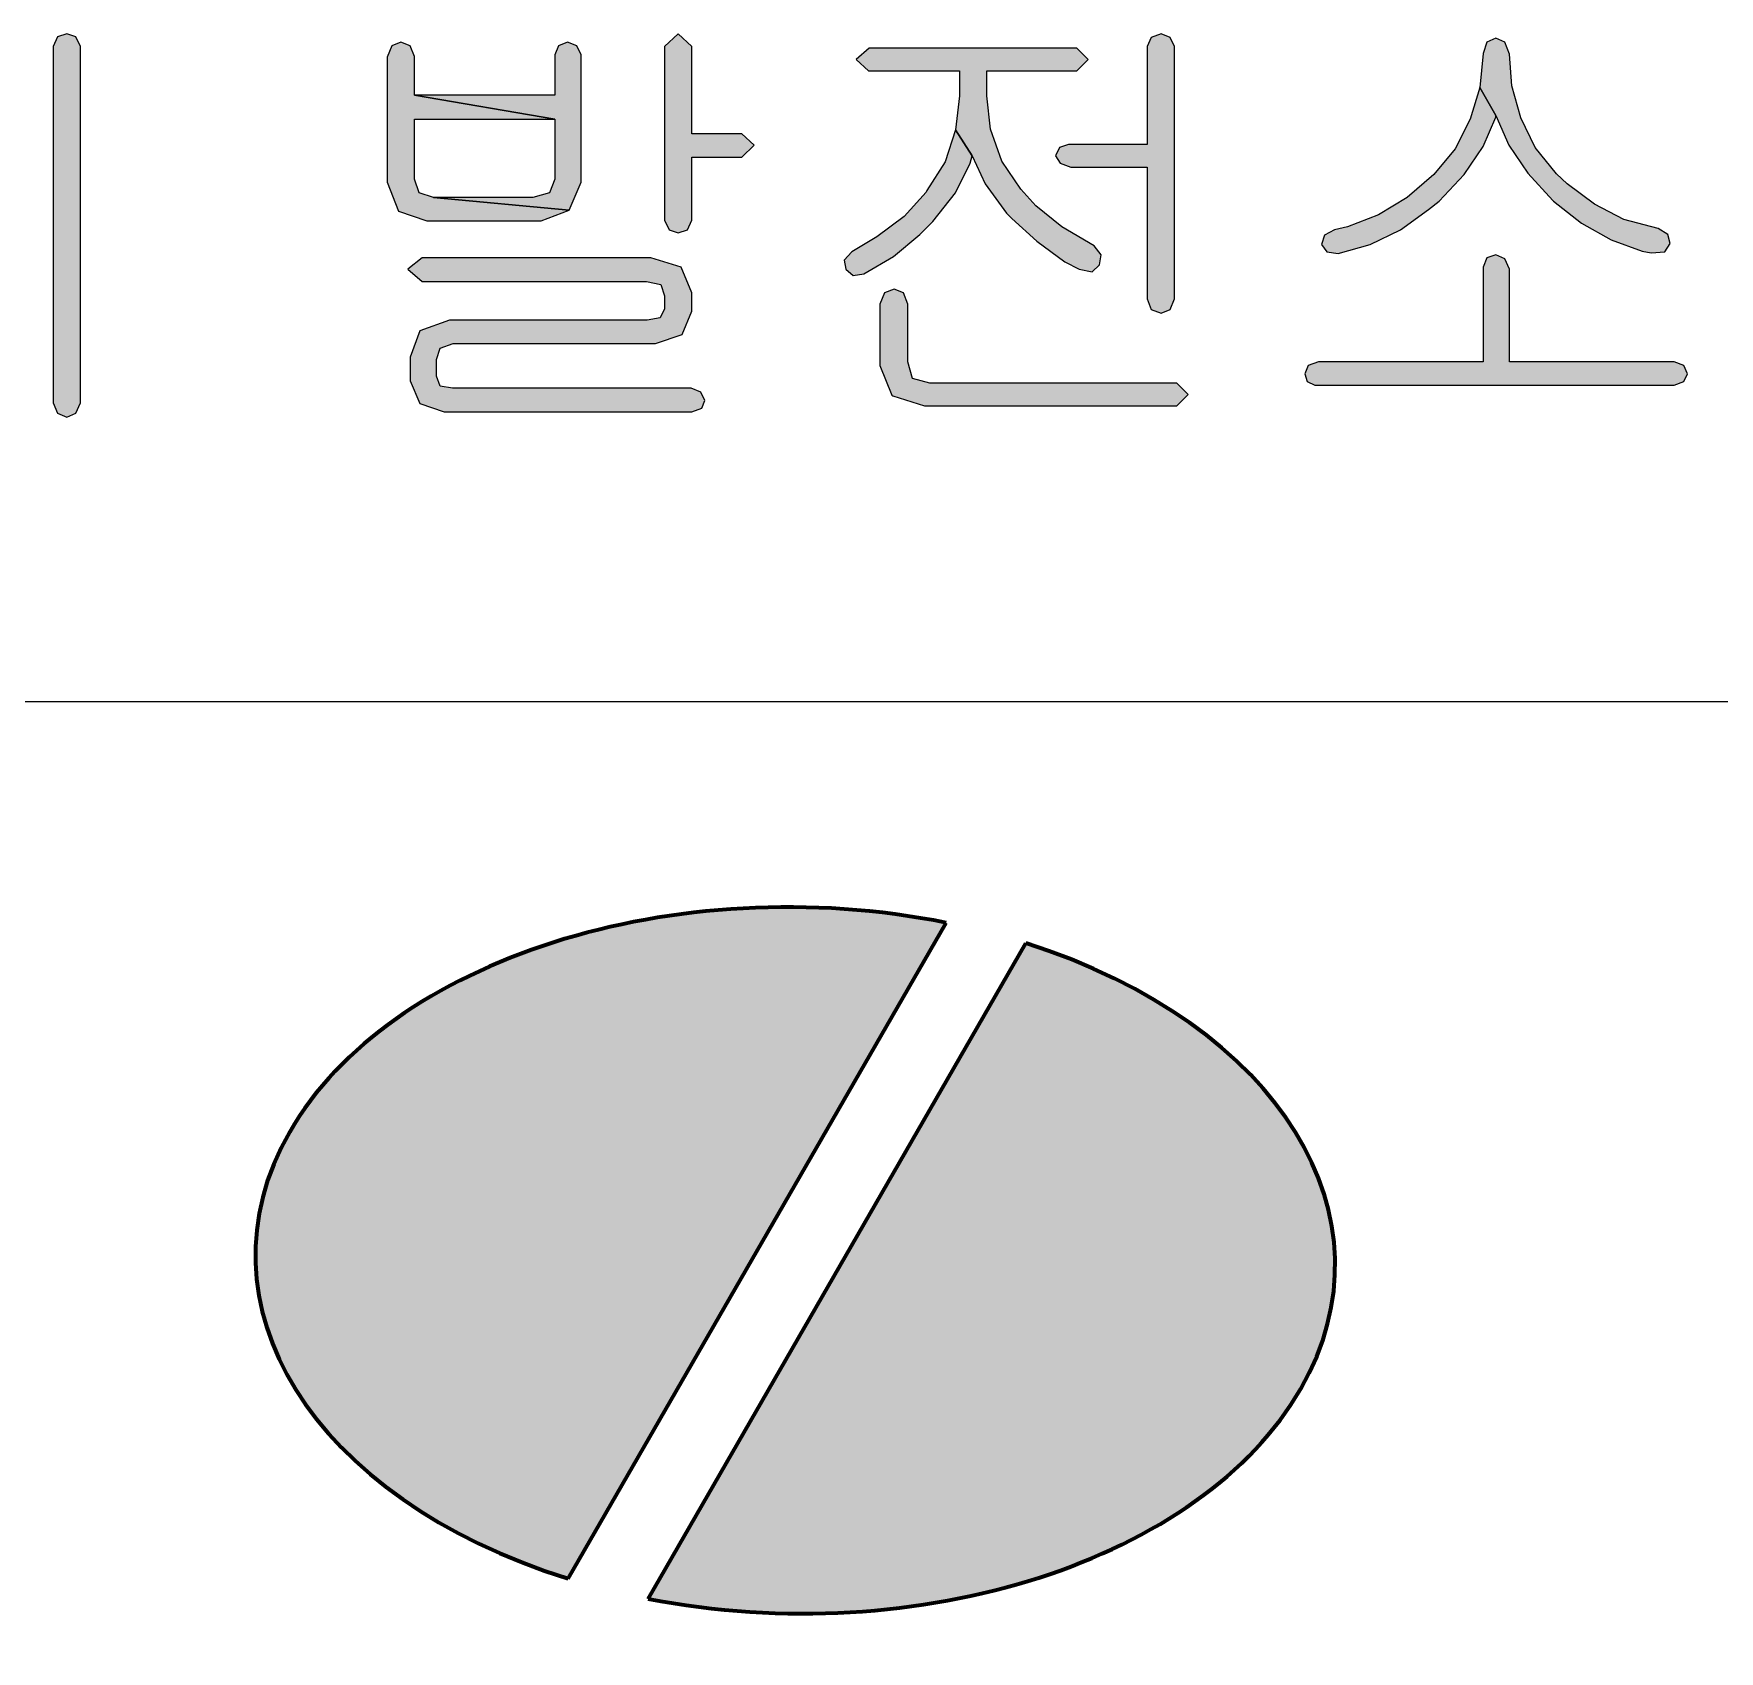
# Model space of a CAD drawing. Header units: inches. Extents: x 952 to 1793, y 0 to 594.
# Drawn here: x 1692.1 to 1712.3, y 98.66 to 118.05 of the extents above; entities that cross this region are included whole.
import ezdxf

# ---------------------------------------------------------------- set-up
doc = ezdxf.new("R2010")
doc.units = ezdxf.units.IN
doc.header["$MEASUREMENT"] = 0
for name, color, linetype in [('BG 0 -1', 7, 'Continuous'), ('BG Default', 7, 'Continuous'), ('BG happy form$0$TITLE-BOX', 7, 'Continuous')]:
    doc.layers.add(name, color=color, linetype=linetype)

msp = doc.modelspace()

# ---------------------------------------------------------------- hatches: boundary and pattern name
at = {"layer": 'BG 0 -1', "linetype": 'ByBlock'}
for color, points in [(5, [(1703.036, 107.389), (1702.819, 107.429), (1702.6, 107.465), (1702.379, 107.496), (1702.157, 107.521), (1701.934, 107.542), (1701.71, 107.558), (1701.486, 107.568), (1701.261, 107.573), (1701.036, 107.574), (1700.811, 107.569), (1700.587, 107.559), (1700.363, 107.544), (1700.141, 107.524), (1699.92, 107.498), (1699.7, 107.468), (1699.483, 107.433), (1699.267, 107.393), (1699.054, 107.348), (1698.843, 107.298), (1698.636, 107.243), (1698.431, 107.183), (1698.23, 107.119), (1698.032, 107.051), (1697.839, 106.978), (1697.649, 106.9), (1697.464, 106.818), (1697.283, 106.732), (1697.107, 106.642), (1696.936, 106.548), (1696.771, 106.45), (1696.61, 106.348), (1696.456, 106.243), (1696.307, 106.134), (1696.164, 106.022), (1696.027, 105.906), (1695.896, 105.787), (1695.772, 105.666), (1695.654, 105.541), (1695.543, 105.414), (1695.44, 105.285), (1695.343, 105.153), (1695.253, 105.019), (1695.17, 104.883), (1695.095, 104.745), (1695.027, 104.605), (1694.967, 104.464), (1694.914, 104.321), (1694.869, 104.177), (1694.831, 104.033), (1694.801, 103.887), (1694.779, 103.741), (1694.765, 103.594), (1694.759, 103.447), (1694.76, 103.3), (1694.77, 103.153), (1694.787, 103.006), (1694.812, 102.859), (1694.844, 102.713), (1694.885, 102.568), (1694.933, 102.424), (1694.988, 102.281), (1695.051, 102.139), (1695.122, 101.999), (1695.2, 101.86), (1695.286, 101.723), (1695.378, 101.588), (1695.478, 101.455), (1695.584, 101.324), (1695.698, 101.196), (1695.818, 101.071), (1695.944, 100.948), (1696.077, 100.828), (1696.216, 100.711), (1696.362, 100.597), (1696.513, 100.487), (1696.67, 100.38), (1696.832, 100.277), (1697, 100.177), (1697.173, 100.081), (1697.35, 99.989), (1697.533, 99.901), (1697.72, 99.818), (1697.911, 99.738), (1698.106, 99.663), (1698.305, 99.593), (1698.507, 99.527)]), (80, [(1699.466, 99.286), (1699.685, 99.246), (1699.905, 99.211), (1700.128, 99.181), (1700.352, 99.156), (1700.577, 99.137), (1700.803, 99.122), (1701.029, 99.113), (1701.255, 99.109), (1701.482, 99.11), (1701.708, 99.117), (1701.934, 99.128), (1702.158, 99.145), (1702.382, 99.167), (1702.604, 99.193), (1702.824, 99.225), (1703.043, 99.263), (1703.259, 99.305), (1703.473, 99.352), (1703.684, 99.404), (1703.892, 99.46), (1704.097, 99.522), (1704.298, 99.588), (1704.496, 99.659), (1704.689, 99.734), (1704.878, 99.814), (1705.063, 99.898), (1705.243, 99.986), (1705.418, 100.078), (1705.588, 100.175), (1705.753, 100.275), (1705.912, 100.379), (1706.066, 100.487), (1706.213, 100.598), (1706.354, 100.712), (1706.489, 100.83), (1706.618, 100.951), (1706.74, 101.075), (1706.855, 101.201), (1706.964, 101.33), (1707.065, 101.462), (1707.159, 101.596), (1707.246, 101.732), (1707.325, 101.87), (1707.397, 102.01), (1707.462, 102.151), (1707.519, 102.294), (1707.568, 102.438), (1707.609, 102.584), (1707.643, 102.73), (1707.668, 102.877), (1707.686, 103.024), (1707.696, 103.172), (1707.698, 103.32), (1707.692, 103.469), (1707.678, 103.617), (1707.656, 103.764), (1707.626, 103.912), (1707.589, 104.058), (1707.544, 104.204), (1707.49, 104.348), (1707.43, 104.491), (1707.361, 104.633), (1707.285, 104.774), (1707.202, 104.912), (1707.111, 105.049), (1707.014, 105.183), (1706.909, 105.316), (1706.797, 105.446), (1706.678, 105.573), (1706.553, 105.697), (1706.421, 105.819), (1706.282, 105.938), (1706.138, 106.053), (1705.987, 106.165), (1705.831, 106.274), (1705.669, 106.379), (1705.501, 106.48), (1705.329, 106.578), (1705.151, 106.671), (1704.969, 106.761), (1704.781, 106.846), (1704.59, 106.927), (1704.394, 107.003), (1704.195, 107.076), (1703.992, 107.143)])]:
    msp.add_hatch(color=color, dxfattribs=at).paths.add_polyline_path(points)
at = {"layer": 'BG Default', "linetype": 'Continuous'}
for points in [[(1692.496, 118.045), (1692.387, 118.009), (1692.333, 117.891), (1692.333, 113.622), (1692.387, 113.495), (1692.496, 113.449), (1692.605, 113.495), (1692.66, 113.622), (1692.66, 117.891), (1692.605, 118.009)], [(1699.826, 118.045), (1699.662, 117.891), (1699.662, 115.811), (1699.717, 115.693), (1699.826, 115.657), (1699.935, 115.693), (1699.989, 115.811), (1699.989, 116.565), (1700.589, 116.565), (1700.734, 116.71), (1700.589, 116.846), (1699.989, 116.846), (1699.989, 117.891)], [(1705.612, 118.045), (1705.494, 118), (1705.448, 117.891), (1705.448, 116.719), (1704.504, 116.719), (1704.395, 116.683), (1704.349, 116.583), (1704.404, 116.492), (1704.531, 116.447), (1705.448, 116.447), (1705.448, 114.866), (1705.494, 114.739), (1705.612, 114.694), (1705.721, 114.739), (1705.775, 114.866), (1705.775, 117.891), (1705.721, 118)], [(1709.626, 117.991), (1709.517, 117.945), (1709.472, 117.809), (1709.435, 117.4), (1709.626, 117.064), (1709.781, 116.71), (1710.008, 116.374), (1710.307, 116.047), (1710.316, 116.038), (1710.652, 115.775), (1711.007, 115.575), (1711.379, 115.439), (1711.488, 115.42), (1711.652, 115.43), (1711.715, 115.529), (1711.688, 115.638), (1711.57, 115.711), (1711.161, 115.82), (1710.807, 116.002), (1710.48, 116.247), (1710.353, 116.365), (1710.098, 116.683), (1709.926, 117.037), (1709.817, 117.419), (1709.79, 117.8), (1709.735, 117.945)], [(1698.5, 117.945), (1698.391, 117.9), (1698.345, 117.791), (1698.345, 117.31), (1696.665, 117.31), (1698.345, 117.019), (1698.345, 116.301), (1698.282, 116.138), (1698.082, 116.083), (1696.892, 116.083), (1698.518, 115.929), (1698.663, 116.265), (1698.663, 117.791), (1698.609, 117.9)], [(1704.603, 117.873), (1702.115, 117.873), (1701.96, 117.736), (1702.106, 117.6), (1703.196, 117.6), (1703.196, 117.301), (1703.15, 116.892), (1703.35, 116.583), (1703.504, 116.247), (1703.759, 115.893), (1703.822, 115.829), (1704.122, 115.557), (1704.458, 115.311), (1704.631, 115.221), (1704.785, 115.193), (1704.876, 115.275), (1704.894, 115.393), (1704.812, 115.502), (1704.422, 115.729), (1704.113, 115.984), (1703.931, 116.183), (1703.704, 116.519), (1703.568, 116.901), (1703.523, 117.301), (1703.523, 117.31), (1703.523, 117.6), (1704.603, 117.6), (1704.74, 117.736)], [(1709.626, 115.393), (1709.517, 115.357), (1709.472, 115.248), (1709.472, 114.113), (1707.501, 114.113), (1707.374, 114.067), (1707.337, 113.967), (1707.365, 113.876), (1707.455, 113.831), (1711.761, 113.831), (1711.879, 113.876), (1711.924, 113.967), (1711.879, 114.067), (1711.761, 114.113), (1709.79, 114.113), (1709.79, 115.221), (1709.735, 115.348)], [(1699.499, 115.357), (1696.756, 115.357), (1696.583, 115.221), (1696.756, 115.075), (1699.444, 115.075), (1699.617, 115.039), (1699.662, 114.903), (1699.662, 114.748), (1699.608, 114.639), (1699.454, 114.612), (1697.083, 114.612), (1696.729, 114.485), (1696.611, 114.167), (1696.611, 113.885), (1696.729, 113.613), (1697.019, 113.513), (1699.989, 113.513), (1700.108, 113.558), (1700.144, 113.649), (1700.098, 113.749), (1699.98, 113.795), (1697.119, 113.795), (1696.974, 113.822), (1696.929, 113.94), (1696.929, 114.14), (1696.974, 114.276), (1697.128, 114.331), (1699.553, 114.331), (1699.871, 114.439), (1699.989, 114.721), (1699.989, 114.939), (1699.862, 115.248)], [(1702.415, 114.984), (1702.296, 114.939), (1702.242, 114.803), (1702.242, 114.067), (1702.387, 113.713), (1702.396, 113.704), (1702.778, 113.586), (1702.787, 113.586), (1705.802, 113.586), (1705.939, 113.722), (1705.802, 113.858), (1702.841, 113.858), (1702.633, 113.913), (1702.578, 114.113), (1702.578, 114.803), (1702.524, 114.939)]]:
    msp.add_hatch(color=3, dxfattribs=at).paths.add_polyline_path(points)
at = {"layer": 'BG Default', "linetype": 'ByBlock'}
for points in [[(1698.345, 117.019), (1696.665, 117.31), (1696.665, 117.773), (1696.611, 117.9), (1696.502, 117.945), (1696.393, 117.9), (1696.338, 117.764), (1696.338, 116.265), (1696.474, 115.92), (1696.811, 115.802), (1698.182, 115.802), (1698.518, 115.929), (1696.892, 116.083), (1696.72, 116.138), (1696.665, 116.301), (1696.665, 117.019)], [(1709.435, 117.4), (1709.317, 117.019), (1709.136, 116.665), (1708.881, 116.356), (1708.563, 116.083), (1708.218, 115.875), (1707.846, 115.729), (1707.692, 115.693), (1707.573, 115.629), (1707.537, 115.52), (1707.601, 115.43), (1707.737, 115.411), (1708.118, 115.52), (1708.482, 115.693), (1708.818, 115.938), (1708.945, 116.038), (1709.245, 116.356), (1709.472, 116.692), (1709.626, 117.046), (1709.626, 117.064)], [(1703.15, 116.892), (1703.023, 116.51), (1702.805, 116.165), (1702.796, 116.147), (1702.533, 115.856), (1702.206, 115.611), (1701.906, 115.43), (1701.815, 115.33), (1701.833, 115.221), (1701.924, 115.148), (1702.051, 115.166), (1702.405, 115.375), (1702.723, 115.638), (1702.878, 115.793), (1703.15, 116.138), (1703.323, 116.492), (1703.35, 116.583)]]:
    msp.add_hatch(color=3, dxfattribs=at).paths.add_polyline_path(points)

# ---------------------------------------------------------------- linework, layer by layer
at = {"layer": 'BG 0 -1', "color": 7, "linetype": 'Continuous', "lineweight": 9}
msp.add_line((1618.352, 110.04), (1767.619, 110.04), dxfattribs=at)
at = {"layer": 'BG 0 -1', "color": 3, "linetype": 'Continuous', "lineweight": 25}
for points in [[(1696.502, 117.945), (1696.393, 117.9), (1696.338, 117.764), (1696.338, 116.265), (1696.474, 115.92), (1696.811, 115.802), (1698.182, 115.802), (1698.518, 115.929), (1696.892, 116.083), (1696.72, 116.138), (1696.665, 116.301), (1696.665, 117.019), (1698.345, 117.019), (1696.665, 117.31), (1696.665, 117.773), (1696.611, 117.9)], [(1709.435, 117.4), (1709.317, 117.019), (1709.136, 116.665), (1708.881, 116.356), (1708.563, 116.083), (1708.218, 115.875), (1707.846, 115.729), (1707.692, 115.693), (1707.573, 115.629), (1707.537, 115.52), (1707.601, 115.43), (1707.737, 115.411), (1708.118, 115.52), (1708.482, 115.693), (1708.818, 115.938), (1708.945, 116.038), (1709.245, 116.356), (1709.472, 116.692), (1709.626, 117.046), (1709.626, 117.064)], [(1703.15, 116.892), (1703.023, 116.51), (1702.805, 116.165), (1702.796, 116.147), (1702.533, 115.856), (1702.206, 115.611), (1701.906, 115.43), (1701.815, 115.33), (1701.833, 115.221), (1701.924, 115.148), (1702.051, 115.166), (1702.405, 115.375), (1702.723, 115.638), (1702.878, 115.793), (1703.15, 116.138), (1703.323, 116.492), (1703.35, 116.583)]]:
    msp.add_lwpolyline(points, close=True, dxfattribs=at)
at = {"layer": 'BG 0 -1', "color": 7, "linetype": 'Continuous', "lineweight": 0}
for points in [[(1703.036, 107.389), (1702.819, 107.429), (1702.6, 107.465), (1702.379, 107.496), (1702.157, 107.521), (1701.934, 107.542), (1701.71, 107.558), (1701.486, 107.568), (1701.261, 107.573), (1701.036, 107.574), (1700.811, 107.569), (1700.587, 107.559), (1700.363, 107.544), (1700.141, 107.524), (1699.92, 107.498), (1699.7, 107.468), (1699.483, 107.433), (1699.267, 107.393), (1699.054, 107.348), (1698.843, 107.298), (1698.636, 107.243), (1698.431, 107.183), (1698.23, 107.119), (1698.032, 107.051), (1697.839, 106.978), (1697.649, 106.9), (1697.464, 106.818), (1697.283, 106.732), (1697.107, 106.642), (1696.936, 106.548), (1696.771, 106.45), (1696.61, 106.348), (1696.456, 106.243), (1696.307, 106.134), (1696.164, 106.022), (1696.027, 105.906), (1695.896, 105.787), (1695.772, 105.666), (1695.654, 105.541), (1695.543, 105.414), (1695.44, 105.285), (1695.343, 105.153), (1695.253, 105.019), (1695.17, 104.883), (1695.095, 104.745), (1695.027, 104.605), (1694.967, 104.464), (1694.914, 104.321), (1694.869, 104.177), (1694.831, 104.033), (1694.801, 103.887), (1694.779, 103.741), (1694.765, 103.594), (1694.759, 103.447), (1694.76, 103.3), (1694.77, 103.153), (1694.787, 103.006), (1694.812, 102.859), (1694.844, 102.713), (1694.885, 102.568), (1694.933, 102.424), (1694.988, 102.281), (1695.051, 102.139), (1695.122, 101.999), (1695.2, 101.86), (1695.286, 101.723), (1695.378, 101.588), (1695.478, 101.455), (1695.584, 101.324), (1695.698, 101.196), (1695.818, 101.071), (1695.944, 100.948), (1696.077, 100.828), (1696.216, 100.711), (1696.362, 100.597), (1696.513, 100.487), (1696.67, 100.38), (1696.832, 100.277), (1697, 100.177), (1697.173, 100.081), (1697.35, 99.989), (1697.533, 99.901), (1697.72, 99.818), (1697.911, 99.738), (1698.106, 99.663), (1698.305, 99.593), (1698.507, 99.527)], [(1699.466, 99.286), (1699.685, 99.246), (1699.905, 99.211), (1700.128, 99.181), (1700.352, 99.156), (1700.577, 99.137), (1700.803, 99.122), (1701.029, 99.113), (1701.255, 99.109), (1701.482, 99.11), (1701.708, 99.117), (1701.934, 99.128), (1702.158, 99.145), (1702.382, 99.167), (1702.604, 99.193), (1702.824, 99.225), (1703.043, 99.263), (1703.259, 99.305), (1703.473, 99.352), (1703.684, 99.404), (1703.892, 99.46), (1704.097, 99.522), (1704.298, 99.588), (1704.496, 99.659), (1704.689, 99.734), (1704.878, 99.814), (1705.063, 99.898), (1705.243, 99.986), (1705.418, 100.078), (1705.588, 100.175), (1705.753, 100.275), (1705.912, 100.379), (1706.066, 100.487), (1706.213, 100.598), (1706.354, 100.712), (1706.489, 100.83), (1706.618, 100.951), (1706.74, 101.075), (1706.855, 101.201), (1706.964, 101.33), (1707.065, 101.462), (1707.159, 101.596), (1707.246, 101.732), (1707.325, 101.87), (1707.397, 102.01), (1707.462, 102.151), (1707.519, 102.294), (1707.568, 102.438), (1707.609, 102.584), (1707.643, 102.73), (1707.668, 102.877), (1707.686, 103.024), (1707.696, 103.172), (1707.698, 103.32), (1707.692, 103.469), (1707.678, 103.617), (1707.656, 103.764), (1707.626, 103.912), (1707.589, 104.058), (1707.544, 104.204), (1707.49, 104.348), (1707.43, 104.491), (1707.361, 104.633), (1707.285, 104.774), (1707.202, 104.912), (1707.111, 105.049), (1707.014, 105.183), (1706.909, 105.316), (1706.797, 105.446), (1706.678, 105.573), (1706.553, 105.697), (1706.421, 105.819), (1706.282, 105.938), (1706.138, 106.053), (1705.987, 106.165), (1705.831, 106.274), (1705.669, 106.379), (1705.501, 106.48), (1705.329, 106.578), (1705.151, 106.671), (1704.969, 106.761), (1704.781, 106.846), (1704.59, 106.927), (1704.394, 107.003), (1704.195, 107.076), (1703.992, 107.143)]]:
    msp.add_lwpolyline(points, close=True, dxfattribs=at)
at = {"layer": 'BG Default', "color": 3, "linetype": 'Continuous', "lineweight": 25}
for points in [[(1692.496, 118.045), (1692.387, 118.009), (1692.333, 117.891), (1692.333, 113.622), (1692.387, 113.495), (1692.496, 113.449), (1692.605, 113.495), (1692.66, 113.622), (1692.66, 117.891), (1692.605, 118.009)], [(1699.826, 118.045), (1699.662, 117.891), (1699.662, 115.811), (1699.717, 115.693), (1699.826, 115.657), (1699.935, 115.693), (1699.989, 115.811), (1699.989, 116.565), (1700.589, 116.565), (1700.734, 116.71), (1700.589, 116.846), (1699.989, 116.846), (1699.989, 117.891)], [(1705.612, 118.045), (1705.494, 118), (1705.448, 117.891), (1705.448, 116.719), (1704.504, 116.719), (1704.395, 116.683), (1704.349, 116.583), (1704.404, 116.492), (1704.531, 116.447), (1705.448, 116.447), (1705.448, 114.866), (1705.494, 114.739), (1705.612, 114.694), (1705.721, 114.739), (1705.775, 114.866), (1705.775, 117.891), (1705.721, 118)], [(1709.626, 117.991), (1709.517, 117.945), (1709.472, 117.809), (1709.435, 117.4), (1709.626, 117.064), (1709.781, 116.71), (1710.008, 116.374), (1710.307, 116.047), (1710.316, 116.038), (1710.652, 115.775), (1711.007, 115.575), (1711.379, 115.439), (1711.488, 115.42), (1711.652, 115.43), (1711.715, 115.529), (1711.688, 115.638), (1711.57, 115.711), (1711.161, 115.82), (1710.807, 116.002), (1710.48, 116.247), (1710.353, 116.365), (1710.098, 116.683), (1709.926, 117.037), (1709.817, 117.419), (1709.79, 117.8), (1709.735, 117.945)], [(1698.5, 117.945), (1698.391, 117.9), (1698.345, 117.791), (1698.345, 117.31), (1696.665, 117.31), (1698.345, 117.019), (1698.345, 116.301), (1698.282, 116.138), (1698.082, 116.083), (1696.892, 116.083), (1698.518, 115.929), (1698.663, 116.265), (1698.663, 117.791), (1698.609, 117.9)], [(1704.603, 117.873), (1702.115, 117.873), (1701.96, 117.736), (1702.106, 117.6), (1703.196, 117.6), (1703.196, 117.301), (1703.15, 116.892), (1703.35, 116.583), (1703.504, 116.247), (1703.759, 115.893), (1703.822, 115.829), (1704.122, 115.557), (1704.458, 115.311), (1704.631, 115.221), (1704.785, 115.193), (1704.876, 115.275), (1704.894, 115.393), (1704.812, 115.502), (1704.422, 115.729), (1704.113, 115.984), (1703.931, 116.183), (1703.704, 116.519), (1703.568, 116.901), (1703.523, 117.301), (1703.523, 117.31), (1703.523, 117.6), (1704.603, 117.6), (1704.74, 117.736)], [(1709.626, 115.393), (1709.517, 115.357), (1709.472, 115.248), (1709.472, 114.113), (1707.501, 114.113), (1707.374, 114.067), (1707.337, 113.967), (1707.365, 113.876), (1707.455, 113.831), (1711.761, 113.831), (1711.879, 113.876), (1711.924, 113.967), (1711.879, 114.067), (1711.761, 114.113), (1709.79, 114.113), (1709.79, 115.221), (1709.735, 115.348)], [(1699.499, 115.357), (1696.756, 115.357), (1696.583, 115.221), (1696.756, 115.075), (1699.444, 115.075), (1699.617, 115.039), (1699.662, 114.903), (1699.662, 114.748), (1699.608, 114.639), (1699.454, 114.612), (1697.083, 114.612), (1696.729, 114.485), (1696.611, 114.167), (1696.611, 113.885), (1696.729, 113.613), (1697.019, 113.513), (1699.989, 113.513), (1700.108, 113.558), (1700.144, 113.649), (1700.098, 113.749), (1699.98, 113.795), (1697.119, 113.795), (1696.974, 113.822), (1696.929, 113.94), (1696.929, 114.14), (1696.974, 114.276), (1697.128, 114.331), (1699.553, 114.331), (1699.871, 114.439), (1699.989, 114.721), (1699.989, 114.939), (1699.862, 115.248)], [(1702.415, 114.984), (1702.296, 114.939), (1702.242, 114.803), (1702.242, 114.067), (1702.387, 113.713), (1702.396, 113.704), (1702.778, 113.586), (1702.787, 113.586), (1705.802, 113.586), (1705.939, 113.722), (1705.802, 113.858), (1702.841, 113.858), (1702.633, 113.913), (1702.578, 114.113), (1702.578, 114.803), (1702.524, 114.939)]]:
    msp.add_lwpolyline(points, close=True, dxfattribs=at)
at = {"layer": 'BG Default', "color": 7, "linetype": 'Continuous', "lineweight": 0}
for points in [[(1698.345, 117.019), (1696.665, 117.31), (1696.665, 117.773), (1696.611, 117.9), (1696.502, 117.945), (1696.393, 117.9), (1696.338, 117.764), (1696.338, 116.265), (1696.474, 115.92), (1696.811, 115.802), (1698.182, 115.802), (1698.518, 115.929), (1696.892, 116.083), (1696.72, 116.138), (1696.665, 116.301), (1696.665, 117.019)], [(1709.435, 117.4), (1709.317, 117.019), (1709.136, 116.665), (1708.881, 116.356), (1708.563, 116.083), (1708.218, 115.875), (1707.846, 115.729), (1707.692, 115.693), (1707.573, 115.629), (1707.537, 115.52), (1707.601, 115.43), (1707.737, 115.411), (1708.118, 115.52), (1708.482, 115.693), (1708.818, 115.938), (1708.945, 116.038), (1709.245, 116.356), (1709.472, 116.692), (1709.626, 117.046), (1709.626, 117.064)], [(1703.15, 116.892), (1703.023, 116.51), (1702.805, 116.165), (1702.796, 116.147), (1702.533, 115.856), (1702.206, 115.611), (1701.906, 115.43), (1701.815, 115.33), (1701.833, 115.221), (1701.924, 115.148), (1702.051, 115.166), (1702.405, 115.375), (1702.723, 115.638), (1702.878, 115.793), (1703.15, 116.138), (1703.323, 116.492), (1703.35, 116.583)]]:
    msp.add_lwpolyline(points, close=True, dxfattribs=at)
at = {"layer": 'BG happy form$0$TITLE-BOX', "color": 5, "linetype": 'Continuous', "lineweight": 100}
msp.add_line((1698.507, 99.527), (1703.036, 107.389), dxfattribs=at)
at = {"layer": 'BG happy form$0$TITLE-BOX', "color": 80, "linetype": 'Continuous', "lineweight": 100}
msp.add_line((1699.466, 99.286), (1703.992, 107.143), dxfattribs=at)
at = {"layer": 'BG happy form$0$TITLE-BOX', "color": 5, "linetype": 'Continuous', "lineweight": 100}
msp.add_ellipse((1701.228, 103.342), major_axis=(6.47, -0.104), ratio=0.654054, start_param=1.298066, end_param=4.288804, dxfattribs=at)
at = {"layer": 'BG happy form$0$TITLE-BOX', "color": 80, "linetype": 'Continuous', "lineweight": 100}
msp.add_ellipse((1701.228, 103.342), major_axis=(-6.47, 0.104), ratio=0.654054, start_param=1.305326, end_param=4.281544, dxfattribs=at)

doc.saveas('drawing.dxf')
